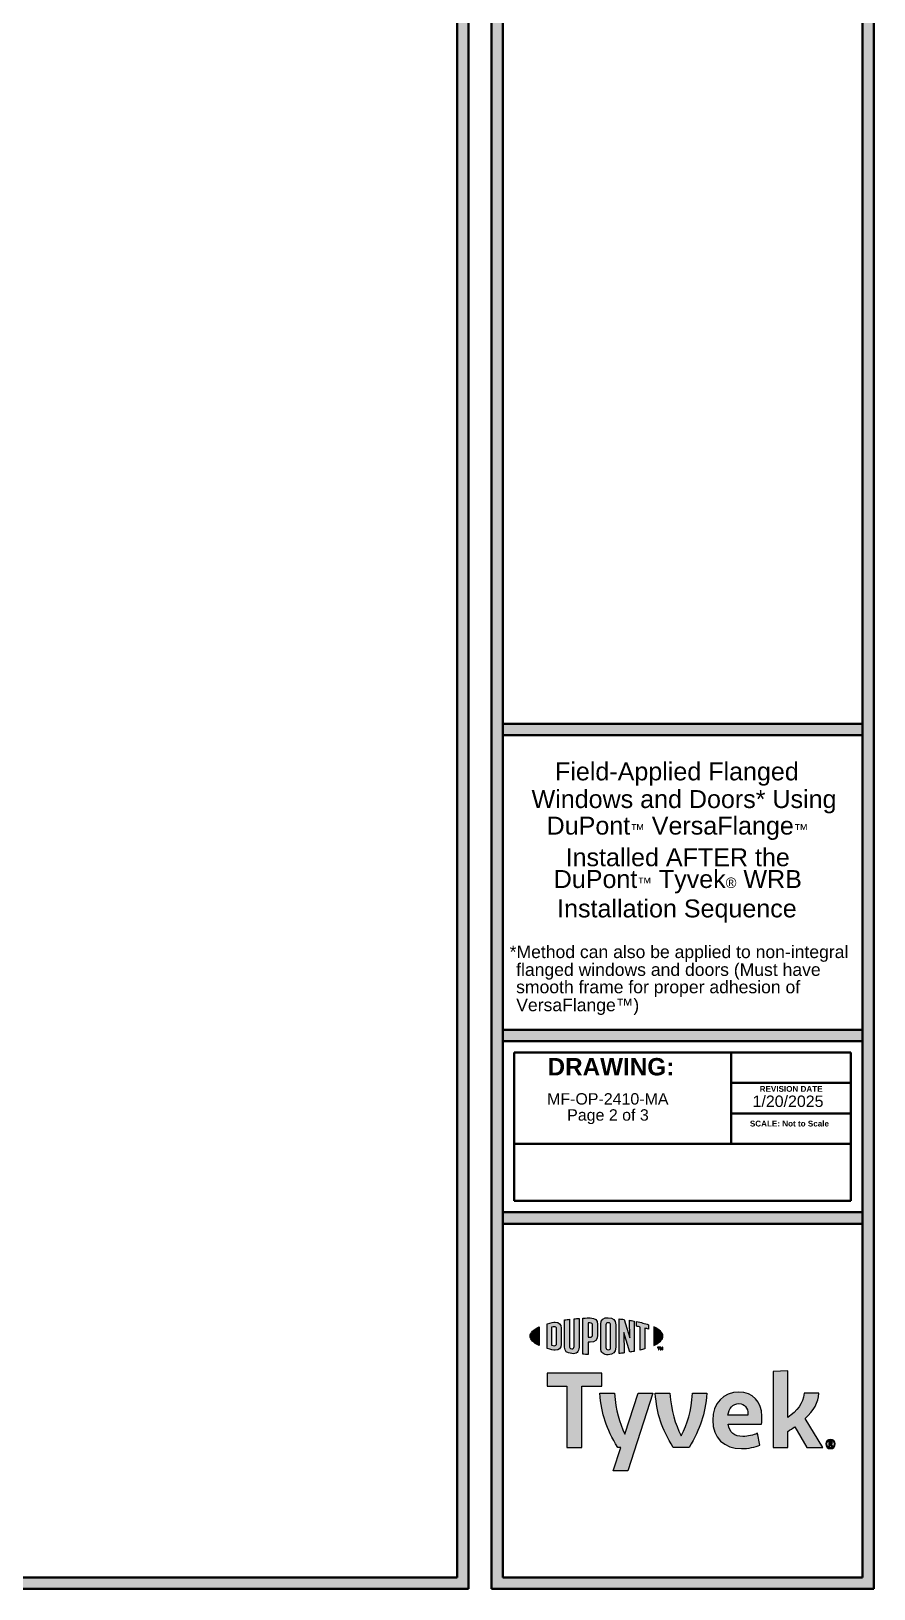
# Model space of a CAD drawing. Header units: inches. Extents: x -20.7 to 76.3, y -55.2 to 19.1.
# Drawn here: x 15.25 to 24.48, y -55.21 to -38.15 of the extents above; entities that cross this region are included whole.
import ezdxf

# ---------------------------------------------------------------- set-up
doc = ezdxf.new("R2010")
doc.units = ezdxf.units.IN
doc.header["$MEASUREMENT"] = 0
doc.layers.get('0').update_dxf_attribs({"lineweight": 0})
doc.layers.add('G-ANNO-TTLB', color=7, linetype='Continuous', lineweight=0)
doc.layers.add('Isolation Mode', color=7, linetype='Continuous', lineweight=0)

# ---------------------------------------------------------------- blocks, each defined once
blk = doc.blocks.new('Block_4')
at = {"char_height": 0.2, "attachment_point": 7}
for s, insert in [('\\C18;\\c0;\\FArial|b0|i0|c1;\\H0.196424;\\W1.000000;Field-Applied Flanged', (20.984, -46.417)), ('\\C18;\\c0;\\FArial|b0|i0|c1;\\H0.196424;\\W1.000000;Windows and Doors* Using', (20.727, -46.72)), ('\\C18;\\c0;\\FArial|b0|i0|c1;\\H0.196424;\\W1.000000;DuPont\\H0.114515;™\\H0.196424; VersaFlange\\H0.114515;™', (20.892, -47.011)), ('\\C18;\\c0;\\FArial|b0|i0|c1;\\H0.196424;\\W1.000000;Installed AFTER the', (21.1, -47.301)), ('\\C18;\\c0;\\FArial|b0|i0|c1;\\H0.196424;\\W1.000000;DuPont\\H0.114515;™\\H0.196424; Tyvek\\H0.114515;®\\H0.196424; WRB', (20.97, -47.596)), ('\\C18;\\c0;\\FArial|b0|i0|c1;\\H0.196424;\\W1.000000;Installation Sequence', (21.007, -47.918))]:
    blk.add_mtext(s, dxfattribs=dict(at, insert=insert))
blk = doc.blocks.new('Block_3')
blk.add_blockref('Block_4', (0, 0))
blk = doc.blocks.new('Block_22')
at = {"layer": 'G-ANNO-TTLB', "true_color": 0xe11b22, "transparency": 33554687}
h = blk.add_hatch(color=242, dxfattribs=at)
h.dxf.hatch_style = 2
edge = h.paths.add_edge_path()
edge.add_spline(control_points=[(20.711, -52.446), (20.711, -52.483), (20.747, -52.518), (20.81, -52.548), (20.81, -52.548), (20.81, -52.344), (20.81, -52.344), (20.747, -52.374), (20.711, -52.409), (20.711, -52.446)], knot_values=[0, 0, 0, 0, 1, 1, 1, 2, 2, 2, 3, 3, 3, 3], degree=3, periodic=0)
h = blk.add_hatch(color=242, dxfattribs=at)
h.dxf.hatch_style = 2
edge = h.paths.add_edge_path()
edge.add_spline(control_points=[(21, -52.529), (21, -52.544), (20.99, -52.55), (20.979, -52.55), (20.97, -52.55), (20.957, -52.546), (20.946, -52.543), (20.946, -52.543), (20.946, -52.349), (20.946, -52.349), (20.957, -52.346), (20.97, -52.343), (20.979, -52.343), (20.99, -52.343), (21, -52.348), (21, -52.364), (21, -52.364), (21, -52.529), (21, -52.529)], knot_values=[0, 0, 0, 0, 1, 1, 1, 2, 2, 2, 3, 3, 3, 4, 4, 4, 5, 5, 5, 6, 6, 6, 6], degree=3, periodic=0)
edge = h.paths.add_edge_path()
edge.add_spline(control_points=[(20.986, -52.292), (20.969, -52.292), (20.943, -52.297), (20.897, -52.311), (20.897, -52.311), (20.897, -52.581), (20.897, -52.581), (20.938, -52.593), (20.969, -52.6), (20.986, -52.6), (21.027, -52.6), (21.05, -52.576), (21.05, -52.536), (21.05, -52.536), (21.05, -52.357), (21.05, -52.357), (21.05, -52.317), (21.027, -52.292), (20.986, -52.292)], knot_values=[0, 0, 0, 0, 1, 1, 1, 2, 2, 2, 3, 3, 3, 4, 4, 4, 5, 5, 5, 6, 6, 6, 6], degree=3, periodic=0)
h = blk.add_hatch(color=242, dxfattribs=at)
h.dxf.hatch_style = 2
edge = h.paths.add_edge_path()
edge.add_spline(control_points=[(21.192, -52.56), (21.192, -52.576), (21.186, -52.586), (21.167, -52.584), (21.148, -52.581), (21.142, -52.573), (21.142, -52.555), (21.142, -52.555), (21.142, -52.261), (21.142, -52.261), (21.13, -52.263), (21.101, -52.267), (21.089, -52.268), (21.089, -52.268), (21.089, -52.565), (21.089, -52.565), (21.089, -52.612), (21.112, -52.631), (21.167, -52.637), (21.216, -52.643), (21.247, -52.618), (21.247, -52.565), (21.247, -52.565), (21.247, -52.252), (21.247, -52.252), (21.237, -52.252), (21.202, -52.255), (21.192, -52.256), (21.192, -52.256), (21.192, -52.56), (21.192, -52.56)], knot_values=[0, 0, 0, 0, 1, 1, 1, 2, 2, 2, 3, 3, 3, 4, 4, 4, 5, 5, 5, 6, 6, 6, 7, 7, 7, 8, 8, 8, 9, 9, 9, 10, 10, 10, 10], degree=3, periodic=0)
h = blk.add_hatch(color=242, dxfattribs=at)
h.dxf.hatch_style = 2
edge = h.paths.add_edge_path()
edge.add_spline(control_points=[(21.394, -52.432), (21.394, -52.449), (21.388, -52.457), (21.365, -52.457), (21.365, -52.457), (21.346, -52.457), (21.346, -52.457), (21.346, -52.457), (21.346, -52.301), (21.346, -52.301), (21.354, -52.301), (21.359, -52.301), (21.364, -52.301), (21.389, -52.301), (21.394, -52.31), (21.394, -52.327), (21.394, -52.327), (21.394, -52.432), (21.394, -52.432)], knot_values=[0, 0, 0, 0, 1, 1, 1, 2, 2, 2, 3, 3, 3, 4, 4, 4, 5, 5, 5, 6, 6, 6, 6], degree=3, periodic=0)
edge = h.paths.add_edge_path()
edge.add_spline(control_points=[(21.368, -52.246), (21.358, -52.246), (21.323, -52.247), (21.29, -52.249), (21.29, -52.249), (21.29, -52.644), (21.29, -52.644), (21.301, -52.644), (21.33, -52.646), (21.346, -52.646), (21.346, -52.646), (21.346, -52.512), (21.346, -52.512), (21.346, -52.512), (21.368, -52.512), (21.368, -52.512), (21.426, -52.512), (21.45, -52.486), (21.45, -52.436), (21.45, -52.436), (21.45, -52.319), (21.45, -52.319), (21.45, -52.27), (21.423, -52.246), (21.368, -52.246)], knot_values=[0, 0, 0, 0, 1, 1, 1, 2, 2, 2, 3, 3, 3, 4, 4, 4, 5, 5, 5, 6, 6, 6, 7, 7, 7, 8, 8, 8, 8], degree=3, periodic=0)
h = blk.add_hatch(color=242, dxfattribs=at)
h.dxf.hatch_style = 2
edge = h.paths.add_edge_path()
edge.add_spline(control_points=[(21.592, -52.569), (21.592, -52.585), (21.587, -52.593), (21.567, -52.594), (21.547, -52.594), (21.541, -52.586), (21.541, -52.569), (21.541, -52.569), (21.541, -52.323), (21.541, -52.323), (21.541, -52.307), (21.547, -52.298), (21.567, -52.299), (21.587, -52.299), (21.592, -52.308), (21.592, -52.323), (21.592, -52.323), (21.592, -52.569), (21.592, -52.569)], knot_values=[0, 0, 0, 0, 1, 1, 1, 2, 2, 2, 3, 3, 3, 4, 4, 4, 5, 5, 5, 6, 6, 6, 6], degree=3, periodic=0)
edge = h.paths.add_edge_path()
edge.add_spline(control_points=[(21.567, -52.244), (21.516, -52.241), (21.485, -52.264), (21.485, -52.316), (21.485, -52.316), (21.485, -52.574), (21.485, -52.574), (21.485, -52.629), (21.513, -52.652), (21.567, -52.649), (21.62, -52.647), (21.648, -52.627), (21.648, -52.568), (21.648, -52.568), (21.648, -52.322), (21.648, -52.322), (21.648, -52.266), (21.623, -52.246), (21.567, -52.244)], knot_values=[0, 0, 0, 0, 1, 1, 1, 2, 2, 2, 3, 3, 3, 4, 4, 4, 5, 5, 5, 6, 6, 6, 6], degree=3, periodic=0)
h = blk.add_hatch(color=242, dxfattribs=at)
h.dxf.hatch_style = 2
edge = h.paths.add_edge_path()
edge.add_spline(control_points=[(21.802, -52.463), (21.802, -52.463), (21.74, -52.263), (21.74, -52.263), (21.724, -52.26), (21.703, -52.258), (21.688, -52.257), (21.688, -52.257), (21.688, -52.636), (21.688, -52.636), (21.699, -52.635), (21.727, -52.632), (21.741, -52.63), (21.741, -52.63), (21.737, -52.406), (21.737, -52.406), (21.737, -52.406), (21.802, -52.621), (21.802, -52.621), (21.816, -52.619), (21.836, -52.615), (21.849, -52.613), (21.849, -52.613), (21.849, -52.28), (21.849, -52.28), (21.835, -52.277), (21.81, -52.273), (21.798, -52.271), (21.798, -52.271), (21.802, -52.463), (21.802, -52.463)], knot_values=[0, 0, 0, 0, 1, 1, 1, 2, 2, 2, 3, 3, 3, 4, 4, 4, 5, 5, 5, 6, 6, 6, 7, 7, 7, 8, 8, 8, 9, 9, 9, 10, 10, 10, 10], degree=3, periodic=0)
h = blk.add_hatch(color=242, dxfattribs=at)
h.dxf.hatch_style = 2
edge = h.paths.add_edge_path()
edge.add_spline(control_points=[(21.877, -52.338), (21.891, -52.34), (21.904, -52.343), (21.917, -52.346), (21.917, -52.346), (21.917, -52.598), (21.917, -52.598), (21.929, -52.595), (21.952, -52.589), (21.967, -52.585), (21.967, -52.585), (21.967, -52.358), (21.967, -52.358), (21.981, -52.362), (21.995, -52.365), (22.007, -52.369), (22.007, -52.369), (22.007, -52.32), (22.007, -52.32), (21.968, -52.307), (21.926, -52.296), (21.877, -52.285), (21.877, -52.285), (21.877, -52.338), (21.877, -52.338)], knot_values=[0, 0, 0, 0, 1, 1, 1, 2, 2, 2, 3, 3, 3, 4, 4, 4, 5, 5, 5, 6, 6, 6, 7, 7, 7, 8, 8, 8, 8], degree=3, periodic=0)
h = blk.add_hatch(color=242, dxfattribs=at)
h.dxf.hatch_style = 2
edge = h.paths.add_edge_path()
edge.add_spline(control_points=[(22.166, -52.446), (22.166, -52.483), (22.13, -52.518), (22.067, -52.548), (22.067, -52.548), (22.067, -52.344), (22.067, -52.344), (22.13, -52.374), (22.166, -52.409), (22.166, -52.446)], knot_values=[0, 0, 0, 0, 1, 1, 1, 2, 2, 2, 3, 3, 3, 3], degree=3, periodic=0)
h = blk.add_hatch(color=242, dxfattribs=at)
h.dxf.hatch_style = 2
edge = h.paths.add_edge_path()
edge.add_spline(control_points=[(22.137, -52.568), (22.137, -52.568), (22.143, -52.568), (22.143, -52.568), (22.143, -52.568), (22.152, -52.582), (22.152, -52.582), (22.152, -52.582), (22.161, -52.568), (22.161, -52.568), (22.161, -52.568), (22.166, -52.568), (22.166, -52.568), (22.166, -52.568), (22.166, -52.597), (22.166, -52.597), (22.166, -52.597), (22.161, -52.597), (22.161, -52.597), (22.161, -52.597), (22.161, -52.577), (22.161, -52.577), (22.161, -52.577), (22.152, -52.591), (22.152, -52.591), (22.152, -52.591), (22.151, -52.591), (22.151, -52.591), (22.151, -52.591), (22.142, -52.577), (22.142, -52.577), (22.142, -52.577), (22.142, -52.597), (22.142, -52.597), (22.142, -52.597), (22.137, -52.597), (22.137, -52.597), (22.137, -52.597), (22.137, -52.568), (22.137, -52.568)], knot_values=[0, 0, 0, 0, 1, 1, 1, 2, 2, 2, 3, 3, 3, 4, 4, 4, 5, 5, 5, 6, 6, 6, 7, 7, 7, 8, 8, 8, 9, 9, 9, 10, 10, 10, 11, 11, 11, 12, 12, 12, 13, 13, 13, 13], degree=3, periodic=0)
edge = h.paths.add_edge_path()
edge.add_spline(control_points=[(22.116, -52.573), (22.116, -52.573), (22.107, -52.573), (22.107, -52.573), (22.107, -52.573), (22.107, -52.568), (22.107, -52.568), (22.107, -52.568), (22.131, -52.568), (22.131, -52.568), (22.131, -52.568), (22.131, -52.573), (22.131, -52.573), (22.131, -52.573), (22.121, -52.573), (22.121, -52.573), (22.121, -52.573), (22.121, -52.597), (22.121, -52.597), (22.121, -52.597), (22.116, -52.597), (22.116, -52.597), (22.116, -52.597), (22.116, -52.573), (22.116, -52.573)], knot_values=[0, 0, 0, 0, 1, 1, 1, 2, 2, 2, 3, 3, 3, 4, 4, 4, 5, 5, 5, 6, 6, 6, 7, 7, 7, 8, 8, 8, 8], degree=3, periodic=0)
at = {"layer": 'G-ANNO-TTLB'}
for points, knots in [([(20.711, -52.446), (20.711, -52.483), (20.747, -52.518), (20.81, -52.548), (20.81, -52.548), (20.81, -52.344), (20.81, -52.344), (20.747, -52.374), (20.711, -52.409), (20.711, -52.446)], [0, 0, 0, 0, 1, 1, 1, 2, 2, 2, 3, 3, 3, 3]), ([(20.986, -52.292), (20.969, -52.292), (20.943, -52.297), (20.897, -52.311), (20.897, -52.311), (20.897, -52.581), (20.897, -52.581), (20.938, -52.593), (20.969, -52.6), (20.986, -52.6), (21.027, -52.6), (21.05, -52.576), (21.05, -52.536), (21.05, -52.536), (21.05, -52.357), (21.05, -52.357), (21.05, -52.317), (21.027, -52.292), (20.986, -52.292)], [0, 0, 0, 0, 1, 1, 1, 2, 2, 2, 3, 3, 3, 4, 4, 4, 5, 5, 5, 6, 6, 6, 6]), ([(21, -52.529), (21, -52.544), (20.99, -52.55), (20.979, -52.55), (20.97, -52.55), (20.957, -52.546), (20.946, -52.543), (20.946, -52.543), (20.946, -52.349), (20.946, -52.349), (20.957, -52.346), (20.97, -52.343), (20.979, -52.343), (20.99, -52.343), (21, -52.348), (21, -52.364), (21, -52.364), (21, -52.529), (21, -52.529)], [0, 0, 0, 0, 1, 1, 1, 2, 2, 2, 3, 3, 3, 4, 4, 4, 5, 5, 5, 6, 6, 6, 6]), ([(21.192, -52.56), (21.192, -52.576), (21.186, -52.586), (21.167, -52.584), (21.148, -52.581), (21.142, -52.573), (21.142, -52.555), (21.142, -52.555), (21.142, -52.261), (21.142, -52.261), (21.13, -52.263), (21.101, -52.267), (21.089, -52.268), (21.089, -52.268), (21.089, -52.565), (21.089, -52.565), (21.089, -52.612), (21.112, -52.631), (21.167, -52.637), (21.216, -52.643), (21.247, -52.618), (21.247, -52.565), (21.247, -52.565), (21.247, -52.252), (21.247, -52.252), (21.237, -52.252), (21.202, -52.255), (21.192, -52.256), (21.192, -52.256), (21.192, -52.56), (21.192, -52.56)], [0, 0, 0, 0, 1, 1, 1, 2, 2, 2, 3, 3, 3, 4, 4, 4, 5, 5, 5, 6, 6, 6, 7, 7, 7, 8, 8, 8, 9, 9, 9, 10, 10, 10, 10]), ([(21.368, -52.246), (21.358, -52.246), (21.323, -52.247), (21.29, -52.249), (21.29, -52.249), (21.29, -52.644), (21.29, -52.644), (21.301, -52.644), (21.33, -52.646), (21.346, -52.646), (21.346, -52.646), (21.346, -52.512), (21.346, -52.512), (21.346, -52.512), (21.368, -52.512), (21.368, -52.512), (21.426, -52.512), (21.45, -52.486), (21.45, -52.436), (21.45, -52.436), (21.45, -52.319), (21.45, -52.319), (21.45, -52.27), (21.423, -52.246), (21.368, -52.246)], [0, 0, 0, 0, 1, 1, 1, 2, 2, 2, 3, 3, 3, 4, 4, 4, 5, 5, 5, 6, 6, 6, 7, 7, 7, 8, 8, 8, 8]), ([(21.394, -52.432), (21.394, -52.449), (21.388, -52.457), (21.365, -52.457), (21.365, -52.457), (21.346, -52.457), (21.346, -52.457), (21.346, -52.457), (21.346, -52.301), (21.346, -52.301), (21.354, -52.301), (21.359, -52.301), (21.364, -52.301), (21.389, -52.301), (21.394, -52.31), (21.394, -52.327), (21.394, -52.327), (21.394, -52.432), (21.394, -52.432)], [0, 0, 0, 0, 1, 1, 1, 2, 2, 2, 3, 3, 3, 4, 4, 4, 5, 5, 5, 6, 6, 6, 6]), ([(21.567, -52.244), (21.516, -52.241), (21.485, -52.264), (21.485, -52.316), (21.485, -52.316), (21.485, -52.574), (21.485, -52.574), (21.485, -52.629), (21.513, -52.652), (21.567, -52.649), (21.62, -52.647), (21.648, -52.627), (21.648, -52.568), (21.648, -52.568), (21.648, -52.322), (21.648, -52.322), (21.648, -52.266), (21.623, -52.246), (21.567, -52.244)], [0, 0, 0, 0, 1, 1, 1, 2, 2, 2, 3, 3, 3, 4, 4, 4, 5, 5, 5, 6, 6, 6, 6]), ([(21.592, -52.569), (21.592, -52.585), (21.587, -52.593), (21.567, -52.594), (21.547, -52.594), (21.541, -52.586), (21.541, -52.569), (21.541, -52.569), (21.541, -52.323), (21.541, -52.323), (21.541, -52.307), (21.547, -52.298), (21.567, -52.299), (21.587, -52.299), (21.592, -52.308), (21.592, -52.323), (21.592, -52.323), (21.592, -52.569), (21.592, -52.569)], [0, 0, 0, 0, 1, 1, 1, 2, 2, 2, 3, 3, 3, 4, 4, 4, 5, 5, 5, 6, 6, 6, 6]), ([(21.802, -52.463), (21.802, -52.463), (21.74, -52.263), (21.74, -52.263), (21.724, -52.26), (21.703, -52.258), (21.688, -52.257), (21.688, -52.257), (21.688, -52.636), (21.688, -52.636), (21.699, -52.635), (21.727, -52.632), (21.741, -52.63), (21.741, -52.63), (21.737, -52.406), (21.737, -52.406), (21.737, -52.406), (21.802, -52.621), (21.802, -52.621), (21.816, -52.619), (21.836, -52.615), (21.849, -52.613), (21.849, -52.613), (21.849, -52.28), (21.849, -52.28), (21.835, -52.277), (21.81, -52.273), (21.798, -52.271), (21.798, -52.271), (21.802, -52.463), (21.802, -52.463)], [0, 0, 0, 0, 1, 1, 1, 2, 2, 2, 3, 3, 3, 4, 4, 4, 5, 5, 5, 6, 6, 6, 7, 7, 7, 8, 8, 8, 9, 9, 9, 10, 10, 10, 10]), ([(21.877, -52.338), (21.891, -52.34), (21.904, -52.343), (21.917, -52.346), (21.917, -52.346), (21.917, -52.598), (21.917, -52.598), (21.929, -52.595), (21.952, -52.589), (21.967, -52.585), (21.967, -52.585), (21.967, -52.358), (21.967, -52.358), (21.981, -52.362), (21.995, -52.365), (22.007, -52.369), (22.007, -52.369), (22.007, -52.32), (22.007, -52.32), (21.968, -52.307), (21.926, -52.296), (21.877, -52.285), (21.877, -52.285), (21.877, -52.338), (21.877, -52.338)], [0, 0, 0, 0, 1, 1, 1, 2, 2, 2, 3, 3, 3, 4, 4, 4, 5, 5, 5, 6, 6, 6, 7, 7, 7, 8, 8, 8, 8]), ([(22.166, -52.446), (22.166, -52.483), (22.13, -52.518), (22.067, -52.548), (22.067, -52.548), (22.067, -52.344), (22.067, -52.344), (22.13, -52.374), (22.166, -52.409), (22.166, -52.446)], [0, 0, 0, 0, 1, 1, 1, 2, 2, 2, 3, 3, 3, 3]), ([(22.116, -52.573), (22.116, -52.573), (22.107, -52.573), (22.107, -52.573), (22.107, -52.573), (22.107, -52.568), (22.107, -52.568), (22.107, -52.568), (22.131, -52.568), (22.131, -52.568), (22.131, -52.568), (22.131, -52.573), (22.131, -52.573), (22.131, -52.573), (22.121, -52.573), (22.121, -52.573), (22.121, -52.573), (22.121, -52.597), (22.121, -52.597), (22.121, -52.597), (22.116, -52.597), (22.116, -52.597), (22.116, -52.597), (22.116, -52.573), (22.116, -52.573)], [0, 0, 0, 0, 1, 1, 1, 2, 2, 2, 3, 3, 3, 4, 4, 4, 5, 5, 5, 6, 6, 6, 7, 7, 7, 8, 8, 8, 8]), ([(22.137, -52.568), (22.137, -52.568), (22.143, -52.568), (22.143, -52.568), (22.143, -52.568), (22.152, -52.582), (22.152, -52.582), (22.152, -52.582), (22.161, -52.568), (22.161, -52.568), (22.161, -52.568), (22.166, -52.568), (22.166, -52.568), (22.166, -52.568), (22.166, -52.597), (22.166, -52.597), (22.166, -52.597), (22.161, -52.597), (22.161, -52.597), (22.161, -52.597), (22.161, -52.577), (22.161, -52.577), (22.161, -52.577), (22.152, -52.591), (22.152, -52.591), (22.152, -52.591), (22.151, -52.591), (22.151, -52.591), (22.151, -52.591), (22.142, -52.577), (22.142, -52.577), (22.142, -52.577), (22.142, -52.597), (22.142, -52.597), (22.142, -52.597), (22.137, -52.597), (22.137, -52.597), (22.137, -52.597), (22.137, -52.568), (22.137, -52.568)], [0, 0, 0, 0, 1, 1, 1, 2, 2, 2, 3, 3, 3, 4, 4, 4, 5, 5, 5, 6, 6, 6, 7, 7, 7, 8, 8, 8, 9, 9, 9, 10, 10, 10, 11, 11, 11, 12, 12, 12, 13, 13, 13, 13])]:
    blk.add_open_spline(points, degree=3, knots=knots, dxfattribs=at)
blk = doc.blocks.new('Block_26')
at = {"layer": 'G-ANNO-TTLB', "true_color": 0x17477e, "transparency": 33554687}
h = blk.add_hatch(color=156, dxfattribs=at)
h.dxf.hatch_style = 2
h.paths.add_polyline_path([(21.495, -52.852), (20.897, -52.852), (20.897, -52.994), (21.113, -52.994), (21.113, -53.664), (21.279, -53.664), (21.279, -52.994), (21.495, -52.994)])
h = blk.add_hatch(color=156, dxfattribs=at)
h.dxf.hatch_style = 2
edge = h.paths.add_edge_path()
edge.add_spline(control_points=[(23.725, -53.348), (23.725, -53.348), (23.917, -53.664), (23.917, -53.664), (23.917, -53.664), (23.743, -53.664), (23.743, -53.664), (23.743, -53.664), (23.61, -53.438), (23.61, -53.438), (23.586, -53.456), (23.56, -53.473), (23.532, -53.49), (23.532, -53.49), (23.532, -53.664), (23.532, -53.664), (23.532, -53.664), (23.372, -53.664), (23.372, -53.664), (23.372, -53.664), (23.372, -52.833), (23.372, -52.833), (23.372, -52.833), (23.532, -52.825), (23.532, -52.825), (23.532, -52.825), (23.532, -53.336), (23.532, -53.336), (23.641, -53.265), (23.695, -53.184), (23.713, -53.072), (23.713, -53.072), (23.872, -53.072), (23.872, -53.072), (23.869, -53.171), (23.818, -53.261), (23.725, -53.348)], knot_values=[0, 0, 0, 0, 1, 1, 1, 2, 2, 2, 3, 3, 3, 4, 4, 4, 5, 5, 5, 6, 6, 6, 7, 7, 7, 8, 8, 8, 9, 9, 9, 10, 10, 10, 11, 11, 11, 12, 12, 12, 12], degree=3, periodic=0)
h = blk.add_hatch(color=156, dxfattribs=at)
h.dxf.hatch_style = 2
edge = h.paths.add_edge_path()
edge.add_spline(control_points=[(22.877, -53.312), (22.877, -53.312), (23.097, -53.312), (23.097, -53.312), (23.097, -53.312), (23.097, -53.298), (23.097, -53.298), (23.097, -53.233), (23.062, -53.185), (22.998, -53.185), (22.931, -53.185), (22.887, -53.233), (22.877, -53.312)], knot_values=[0, 0, 0, 0, 1, 1, 1, 2, 2, 2, 3, 3, 3, 4, 4, 4, 4], degree=3, periodic=0)
edge = h.paths.add_edge_path()
edge.add_spline(control_points=[(23.228, -53.639), (23.177, -53.662), (23.102, -53.678), (23.025, -53.678), (22.838, -53.678), (22.711, -53.56), (22.711, -53.367), (22.711, -53.183), (22.828, -53.058), (22.998, -53.058), (23.15, -53.058), (23.25, -53.166), (23.25, -53.321), (23.25, -53.356), (23.248, -53.386), (23.246, -53.409), (23.246, -53.409), (22.879, -53.409), (22.879, -53.409), (22.894, -53.502), (22.949, -53.544), (23.041, -53.544), (23.098, -53.544), (23.153, -53.531), (23.203, -53.51), (23.203, -53.51), (23.228, -53.639), (23.228, -53.639)], knot_values=[0, 0, 0, 0, 1, 1, 1, 2, 2, 2, 3, 3, 3, 4, 4, 4, 5, 5, 5, 6, 6, 6, 7, 7, 7, 8, 8, 8, 9, 9, 9, 9], degree=3, periodic=0)
h = blk.add_hatch(color=156, dxfattribs=at)
h.dxf.hatch_style = 2
edge = h.paths.add_edge_path()
edge.add_spline(control_points=[(22.488, -53.072), (22.478, -53.27), (22.434, -53.405), (22.365, -53.536), (22.299, -53.405), (22.256, -53.27), (22.243, -53.072), (22.243, -53.072), (22.082, -53.072), (22.082, -53.072), (22.099, -53.305), (22.152, -53.454), (22.277, -53.664), (22.277, -53.664), (22.454, -53.664), (22.454, -53.664), (22.575, -53.454), (22.625, -53.305), (22.648, -53.072), (22.648, -53.072), (22.488, -53.072), (22.488, -53.072)], knot_values=[0, 0, 0, 0, 1, 1, 1, 2, 2, 2, 3, 3, 3, 4, 4, 4, 5, 5, 5, 6, 6, 6, 7, 7, 7, 7], degree=3, periodic=0)
at = {"layer": 'G-ANNO-TTLB'}
blk.add_lwpolyline([(21.495, -52.852), (20.897, -52.852), (20.897, -52.994), (21.113, -52.994), (21.113, -53.664), (21.279, -53.664), (21.279, -52.994), (21.495, -52.994)], close=True, dxfattribs=at)
for points, knots in [([(23.725, -53.348), (23.725, -53.348), (23.917, -53.664), (23.917, -53.664), (23.917, -53.664), (23.743, -53.664), (23.743, -53.664), (23.743, -53.664), (23.61, -53.438), (23.61, -53.438), (23.586, -53.456), (23.56, -53.473), (23.532, -53.49), (23.532, -53.49), (23.532, -53.664), (23.532, -53.664), (23.532, -53.664), (23.372, -53.664), (23.372, -53.664), (23.372, -53.664), (23.372, -52.833), (23.372, -52.833), (23.372, -52.833), (23.532, -52.825), (23.532, -52.825), (23.532, -52.825), (23.532, -53.336), (23.532, -53.336), (23.641, -53.265), (23.695, -53.184), (23.713, -53.072), (23.713, -53.072), (23.872, -53.072), (23.872, -53.072), (23.869, -53.171), (23.818, -53.261), (23.725, -53.348)], [0, 0, 0, 0, 1, 1, 1, 2, 2, 2, 3, 3, 3, 4, 4, 4, 5, 5, 5, 6, 6, 6, 7, 7, 7, 8, 8, 8, 9, 9, 9, 10, 10, 10, 11, 11, 11, 12, 12, 12, 12]), ([(23.228, -53.639), (23.177, -53.662), (23.102, -53.678), (23.025, -53.678), (22.838, -53.678), (22.711, -53.56), (22.711, -53.367), (22.711, -53.183), (22.828, -53.058), (22.998, -53.058), (23.15, -53.058), (23.25, -53.166), (23.25, -53.321), (23.25, -53.356), (23.248, -53.386), (23.246, -53.409), (23.246, -53.409), (22.879, -53.409), (22.879, -53.409), (22.894, -53.502), (22.949, -53.544), (23.041, -53.544), (23.098, -53.544), (23.153, -53.531), (23.203, -53.51), (23.203, -53.51), (23.228, -53.639), (23.228, -53.639)], [0, 0, 0, 0, 1, 1, 1, 2, 2, 2, 3, 3, 3, 4, 4, 4, 5, 5, 5, 6, 6, 6, 7, 7, 7, 8, 8, 8, 9, 9, 9, 9]), ([(22.488, -53.072), (22.478, -53.27), (22.434, -53.405), (22.365, -53.536), (22.299, -53.405), (22.256, -53.27), (22.243, -53.072), (22.243, -53.072), (22.082, -53.072), (22.082, -53.072), (22.099, -53.305), (22.152, -53.454), (22.277, -53.664), (22.277, -53.664), (22.454, -53.664), (22.454, -53.664), (22.575, -53.454), (22.625, -53.305), (22.648, -53.072), (22.648, -53.072), (22.488, -53.072), (22.488, -53.072)], [0, 0, 0, 0, 1, 1, 1, 2, 2, 2, 3, 3, 3, 4, 4, 4, 5, 5, 5, 6, 6, 6, 7, 7, 7, 7]), ([(22.877, -53.312), (22.877, -53.312), (23.097, -53.312), (23.097, -53.312), (23.097, -53.312), (23.097, -53.298), (23.097, -53.298), (23.097, -53.233), (23.062, -53.185), (22.998, -53.185), (22.931, -53.185), (22.887, -53.233), (22.877, -53.312)], [0, 0, 0, 0, 1, 1, 1, 2, 2, 2, 3, 3, 3, 4, 4, 4, 4])]:
    blk.add_open_spline(points, degree=3, knots=knots, dxfattribs=at)
blk = doc.blocks.new('Block_25')
at = {"layer": 'G-ANNO-TTLB', "true_color": 0x17477e, "transparency": 33554687}
h = blk.add_hatch(color=156, dxfattribs=at)
h.dxf.hatch_style = 2
edge = h.paths.add_edge_path()
edge.add_spline(control_points=[(21.893, -53.072), (21.893, -53.072), (21.75, -53.518), (21.75, -53.518), (21.689, -53.392), (21.649, -53.261), (21.637, -53.072), (21.637, -53.072), (21.475, -53.072), (21.475, -53.072), (21.493, -53.305), (21.545, -53.454), (21.67, -53.664), (21.67, -53.664), (21.703, -53.664), (21.703, -53.664), (21.703, -53.664), (21.62, -53.92), (21.62, -53.92), (21.62, -53.92), (21.781, -53.92), (21.781, -53.92), (21.781, -53.92), (22.054, -53.072), (22.054, -53.072), (22.054, -53.072), (21.893, -53.072), (21.893, -53.072)], knot_values=[0, 0, 0, 0, 1, 1, 1, 2, 2, 2, 3, 3, 3, 4, 4, 4, 5, 5, 5, 6, 6, 6, 7, 7, 7, 8, 8, 8, 9, 9, 9, 9], degree=3, periodic=0)
at = {"layer": 'G-ANNO-TTLB'}
blk.add_open_spline([(21.893, -53.072), (21.893, -53.072), (21.75, -53.518), (21.75, -53.518), (21.689, -53.392), (21.649, -53.261), (21.637, -53.072), (21.637, -53.072), (21.475, -53.072), (21.475, -53.072), (21.493, -53.305), (21.545, -53.454), (21.67, -53.664), (21.67, -53.664), (21.703, -53.664), (21.703, -53.664), (21.703, -53.664), (21.62, -53.92), (21.62, -53.92), (21.62, -53.92), (21.781, -53.92), (21.781, -53.92), (21.781, -53.92), (22.054, -53.072), (22.054, -53.072), (22.054, -53.072), (21.893, -53.072), (21.893, -53.072)], degree=3, knots=[0, 0, 0, 0, 1, 1, 1, 2, 2, 2, 3, 3, 3, 4, 4, 4, 5, 5, 5, 6, 6, 6, 7, 7, 7, 8, 8, 8, 9, 9, 9, 9], dxfattribs=at)
blk.add_blockref('Block_26', (0, 0), dxfattribs=at)
blk = doc.blocks.new('Block_27')
at = {"layer": 'G-ANNO-TTLB', "true_color": 0x17477e, "transparency": 33554687}
h = blk.add_hatch(color=156, dxfattribs=at)
h.dxf.hatch_style = 2
edge = h.paths.add_edge_path()
edge.add_spline(control_points=[(23.994, -53.61), (23.994, -53.61), (23.994, -53.625), (23.994, -53.625), (23.994, -53.625), (24.001, -53.625), (24.001, -53.625), (24.007, -53.625), (24.011, -53.623), (24.011, -53.617), (24.011, -53.612), (24.007, -53.61), (24.001, -53.61), (24.001, -53.61), (23.994, -53.61), (23.994, -53.61)], knot_values=[0, 0, 0, 0, 1, 1, 1, 2, 2, 2, 3, 3, 3, 4, 4, 4, 5, 5, 5, 5], degree=3, periodic=0)
edge = h.paths.add_edge_path()
edge.add_spline(control_points=[(23.983, -53.6), (23.983, -53.6), (24.001, -53.6), (24.001, -53.6), (24.015, -53.6), (24.022, -53.607), (24.022, -53.617), (24.022, -53.625), (24.018, -53.63), (24.012, -53.633), (24.015, -53.639), (24.019, -53.646), (24.025, -53.653), (24.025, -53.653), (24.012, -53.653), (24.012, -53.653), (24.007, -53.646), (24.003, -53.641), (24, -53.634), (24, -53.634), (23.994, -53.634), (23.994, -53.634), (23.994, -53.634), (23.994, -53.653), (23.994, -53.653), (23.994, -53.653), (23.983, -53.653), (23.983, -53.653), (23.983, -53.653), (23.983, -53.6), (23.983, -53.6)], knot_values=[0, 0, 0, 0, 1, 1, 1, 2, 2, 2, 3, 3, 3, 4, 4, 4, 5, 5, 5, 6, 6, 6, 7, 7, 7, 8, 8, 8, 9, 9, 9, 10, 10, 10, 10], degree=3, periodic=0)
edge = h.paths.add_edge_path()
edge.add_spline(control_points=[(24.001, -53.587), (23.976, -53.587), (23.962, -53.601), (23.962, -53.627), (23.962, -53.654), (23.976, -53.668), (24.001, -53.668), (24.027, -53.668), (24.041, -53.654), (24.041, -53.627), (24.041, -53.601), (24.027, -53.587), (24.001, -53.587)], knot_values=[0, 0, 0, 0, 1, 1, 1, 2, 2, 2, 3, 3, 3, 4, 4, 4, 4], degree=3, periodic=0)
edge = h.paths.add_edge_path()
edge.add_spline(control_points=[(24.001, -53.576), (24.033, -53.576), (24.053, -53.596), (24.053, -53.627), (24.053, -53.659), (24.032, -53.678), (24.001, -53.678), (23.97, -53.678), (23.95, -53.659), (23.95, -53.627), (23.95, -53.596), (23.97, -53.576), (24.001, -53.576)], knot_values=[0, 0, 0, 0, 1, 1, 1, 2, 2, 2, 3, 3, 3, 4, 4, 4, 4], degree=3, periodic=0)
at = {"layer": 'G-ANNO-TTLB'}
for points, knots in [([(24.001, -53.576), (24.033, -53.576), (24.053, -53.596), (24.053, -53.627), (24.053, -53.659), (24.032, -53.678), (24.001, -53.678), (23.97, -53.678), (23.95, -53.659), (23.95, -53.627), (23.95, -53.596), (23.97, -53.576), (24.001, -53.576)], [0, 0, 0, 0, 1, 1, 1, 2, 2, 2, 3, 3, 3, 4, 4, 4, 4]), ([(24.001, -53.587), (23.976, -53.587), (23.962, -53.601), (23.962, -53.627), (23.962, -53.654), (23.976, -53.668), (24.001, -53.668), (24.027, -53.668), (24.041, -53.654), (24.041, -53.627), (24.041, -53.601), (24.027, -53.587), (24.001, -53.587)], [0, 0, 0, 0, 1, 1, 1, 2, 2, 2, 3, 3, 3, 4, 4, 4, 4]), ([(23.983, -53.6), (23.983, -53.6), (24.001, -53.6), (24.001, -53.6), (24.015, -53.6), (24.022, -53.607), (24.022, -53.617), (24.022, -53.625), (24.018, -53.63), (24.012, -53.633), (24.015, -53.639), (24.019, -53.646), (24.025, -53.653), (24.025, -53.653), (24.012, -53.653), (24.012, -53.653), (24.007, -53.646), (24.003, -53.641), (24, -53.634), (24, -53.634), (23.994, -53.634), (23.994, -53.634), (23.994, -53.634), (23.994, -53.653), (23.994, -53.653), (23.994, -53.653), (23.983, -53.653), (23.983, -53.653), (23.983, -53.653), (23.983, -53.6), (23.983, -53.6)], [0, 0, 0, 0, 1, 1, 1, 2, 2, 2, 3, 3, 3, 4, 4, 4, 5, 5, 5, 6, 6, 6, 7, 7, 7, 8, 8, 8, 9, 9, 9, 10, 10, 10, 10]), ([(23.994, -53.61), (23.994, -53.61), (23.994, -53.625), (23.994, -53.625), (23.994, -53.625), (24.001, -53.625), (24.001, -53.625), (24.007, -53.625), (24.011, -53.623), (24.011, -53.617), (24.011, -53.612), (24.007, -53.61), (24.001, -53.61), (24.001, -53.61), (23.994, -53.61), (23.994, -53.61)], [0, 0, 0, 0, 1, 1, 1, 2, 2, 2, 3, 3, 3, 4, 4, 4, 5, 5, 5, 5])]:
    blk.add_open_spline(points, degree=3, knots=knots, dxfattribs=at)
blk = doc.blocks.new('Block_24')
at = {"layer": 'G-ANNO-TTLB'}
for name in ['Block_25', 'Block_27']:
    blk.add_blockref(name, (0, 0), dxfattribs=at)
blk = doc.blocks.new('Block_23')
at = {"layer": 'G-ANNO-TTLB'}
blk.add_blockref('Block_24', (0, 0), dxfattribs=at)
blk = doc.blocks.new('Block_21')
at = {"layer": 'G-ANNO-TTLB'}
for name in ['Block_22', 'Block_23']:
    blk.add_blockref(name, (0, 0), dxfattribs=at)

msp = doc.modelspace()

# ---------------------------------------------------------------- hatches: boundary and pattern name
at = {"layer": 'G-ANNO-TTLB', "true_color": 0xff00ff, "transparency": 33554687}
h = msp.add_hatch(color=6, dxfattribs=at)
edge = h.paths.add_edge_path()
edge.add_spline(control_points=[(20.038, -55.214), (20.038, -55.214), (-20.65, -55.214), (-20.65, -55.214), (-20.65, -55.214), (-20.65, -21.089), (-20.65, -21.089), (-20.65, -21.089), (20.038, -21.089), (20.038, -21.089), (20.038, -21.089), (20.038, -55.214), (20.038, -55.214)], knot_values=[0, 0, 0, 0, 1, 1, 1, 2, 2, 2, 3, 3, 3, 4, 4, 4, 4], degree=3, periodic=0)
edge = h.paths.add_edge_path()
edge.add_spline(control_points=[(-20.525, -21.214), (-20.525, -21.214), (-20.525, -55.089), (-20.525, -55.089), (-20.525, -55.089), (19.913, -55.089), (19.913, -55.089), (19.913, -55.089), (19.913, -21.214), (19.913, -21.214), (19.913, -21.214), (-20.525, -21.214), (-20.525, -21.214)], knot_values=[0, 0, 0, 0, 1, 1, 1, 2, 2, 2, 3, 3, 3, 4, 4, 4, 4], degree=3, periodic=0)
edge.add_line((-20.525, -21.214), (-20.525, -21.214))
h = msp.add_hatch(color=6, dxfattribs=at)
edge = h.paths.add_edge_path()
edge.add_spline(control_points=[(24.475, -21.089), (24.475, -21.089), (24.475, -55.214), (24.475, -55.214), (24.475, -55.214), (20.288, -55.214), (20.288, -55.214), (20.288, -55.214), (20.288, -21.089), (20.288, -21.089), (20.288, -21.089), (24.475, -21.089), (24.475, -21.089)], knot_values=[0, 0, 0, 0, 1, 1, 1, 2, 2, 2, 3, 3, 3, 4, 4, 4, 4], degree=3, periodic=0)
edge = h.paths.add_edge_path()
edge.add_spline(control_points=[(24.35, -21.214), (24.35, -21.214), (20.413, -21.214), (20.413, -21.214), (20.413, -21.214), (20.413, -55.089), (20.413, -55.089), (20.413, -55.089), (24.35, -55.089), (24.35, -55.089), (24.35, -55.089), (24.35, -21.214), (24.35, -21.214)], knot_values=[0, 0, 0, 0, 1, 1, 1, 2, 2, 2, 3, 3, 3, 4, 4, 4, 4], degree=3, periodic=0)
edge.add_line((24.35, -21.214), (24.35, -21.214))
for points in [[(24.35, -45.864), (20.413, -45.864), (20.413, -45.739), (24.35, -45.739)], [(24.35, -49.214), (20.413, -49.214), (20.413, -49.089), (24.35, -49.089)], [(24.35, -51.214), (20.413, -51.214), (20.413, -51.089), (24.35, -51.089)]]:
    msp.add_hatch(color=6, dxfattribs=at).paths.add_polyline_path(points)

# ---------------------------------------------------------------- linework, layer by layer
at = {"layer": 'G-ANNO-TTLB', "color": 6, "lineweight": 30, "true_color": 0xff00ff}
for p, q in [((20.038, -55.214), (20.038, -21.089)), ((20.288, -21.089), (20.288, -55.214)), ((24.475, -55.214), (24.475, -21.089)), ((19.913, -55.089), (19.913, -21.214)), ((19.913, -21.214), (19.913, -55.089)), ((20.413, -55.089), (20.413, -21.214)), ((24.35, -21.214), (24.35, -55.089)), ((20.413, -41.739), (20.413, -41.864)), ((24.35, -41.864), (24.35, -41.739)), ((24.35, -45.739), (20.413, -45.739)), ((20.413, -45.739), (20.413, -45.864)), ((20.413, -45.864), (24.35, -45.864)), ((24.35, -45.864), (24.35, -45.739)), ((24.35, -49.089), (20.413, -49.089)), ((20.413, -49.089), (20.413, -49.214)), ((24.35, -49.214), (24.35, -49.089)), ((20.413, -49.214), (24.35, -49.214)), ((24.225, -49.339), (20.538, -49.339)), ((20.538, -49.339), (20.538, -50.964)), ((22.913, -50.339), (22.913, -49.339)), ((24.225, -50.964), (24.225, -49.339)), ((24.225, -49.672), (22.913, -49.672)), ((24.225, -50.005), (22.913, -50.005)), ((20.538, -50.339), (24.225, -50.339)), ((20.538, -50.964), (24.225, -50.964)), ((24.35, -51.089), (20.413, -51.089)), ((20.413, -51.089), (20.413, -51.214)), ((24.35, -51.214), (24.35, -51.089)), ((20.413, -51.214), (24.35, -51.214)), ((-20.525, -55.089), (19.913, -55.089)), ((19.913, -55.089), (-20.525, -55.089)), ((24.35, -55.089), (20.413, -55.089)), ((-20.65, -55.214), (20.038, -55.214)), ((20.288, -55.214), (24.475, -55.214))]:
    msp.add_line(p, q, dxfattribs=at)
at = {"layer": 'G-ANNO-TTLB'}
for points in [[(24.35, -45.864), (20.413, -45.864), (20.413, -45.739), (24.35, -45.739)], [(24.35, -49.214), (20.413, -49.214), (20.413, -49.089), (24.35, -49.089)], [(24.35, -51.214), (20.413, -51.214), (20.413, -51.089), (24.35, -51.089)]]:
    msp.add_lwpolyline(points, close=True, dxfattribs=at)
for points in [[(20.038, -55.214), (20.038, -55.214), (-20.65, -55.214), (-20.65, -55.214), (-20.65, -55.214), (-20.65, -21.089), (-20.65, -21.089), (-20.65, -21.089), (20.038, -21.089), (20.038, -21.089), (20.038, -21.089), (20.038, -55.214), (20.038, -55.214)], [(24.475, -21.089), (24.475, -21.089), (24.475, -55.214), (24.475, -55.214), (24.475, -55.214), (20.288, -55.214), (20.288, -55.214), (20.288, -55.214), (20.288, -21.089), (20.288, -21.089), (20.288, -21.089), (24.475, -21.089), (24.475, -21.089)], [(-20.525, -21.214), (-20.525, -21.214), (-20.525, -55.089), (-20.525, -55.089), (-20.525, -55.089), (19.913, -55.089), (19.913, -55.089), (19.913, -55.089), (19.913, -21.214), (19.913, -21.214), (19.913, -21.214), (-20.525, -21.214), (-20.525, -21.214)], [(24.35, -21.214), (24.35, -21.214), (20.413, -21.214), (20.413, -21.214), (20.413, -21.214), (20.413, -55.089), (20.413, -55.089), (20.413, -55.089), (24.35, -55.089), (24.35, -55.089), (24.35, -55.089), (24.35, -21.214), (24.35, -21.214)]]:
    msp.add_open_spline(points, degree=3, knots=[0, 0, 0, 0, 1, 1, 1, 2, 2, 2, 3, 3, 3, 4, 4, 4, 4], dxfattribs=at)

# ---------------------------------------------------------------- block references
msp.add_blockref('Block_3', (0, 0))
msp.add_blockref('Block_21', (0, 0), dxfattribs=at)

# ---------------------------------------------------------------- texts
at = {"char_height": 0.2, "attachment_point": 7}
for s, insert in [('\\C18;\\c0;\\FArial|b0|i0|c1;\\H0.125038;\\W1.000000;MF-OP-2410-MA', (20.897, -49.911)), ('\\C18;\\c0;\\FArial|b0|i0|c1;\\H0.125038;\\W1.000000;1/20/2025', (23.147, -49.937)), ('\\C18;\\c0;\\FArial|b0|i0|c1;\\H0.125038;\\W1.000000;Page 2 of 3', (21.117, -50.123))]:
    msp.add_mtext(s, dxfattribs=dict(at, insert=insert))
at = {"layer": 'G-ANNO-TTLB', "char_height": 0.2, "attachment_point": 7}
for s, insert in [('\\C18;\\c0;\\FArial Bold|b1|i0|c1;\\H0.190267;\\W1.000000;DRAWING:', (20.902, -49.592)), ('\\C18;\\c0;\\FArial Bold|b1|i0|c1;\\H0.063422;\\W1.000000;REVISION DATE', (23.225, -49.77)), ('\\C18;\\c0;\\FArial Bold|b1|i0|c1;\\H0.063422;\\W1.000000;SCALE: Not to Scale', (23.118, -50.15))]:
    msp.add_mtext(s, dxfattribs=dict(at, insert=insert))
at = {"layer": 'Isolation Mode', "char_height": 0.2, "attachment_point": 7}
for s, insert in [('\\C18;\\c0;\\FArial|b0|i0|c1;\\H0.137667;\\W1.000000;*Method can also be applied to non-integral', (20.487, -48.346)), ('\\C18;\\c0;\\FArial|b0|i0|c1;\\H0.137667;\\W1.000000;flanged windows and doors (Must have', (20.558, -48.541)), ('\\C18;\\c0;\\FArial|b0|i0|c1;\\H0.137667;\\W1.000000;smooth frame for proper adhesion of ', (20.558, -48.731)), ('\\C18;\\c0;\\FArial|b0|i0|c1;\\H0.137667;\\W1.000000;VersaFlange™)', (20.559, -48.928))]:
    msp.add_mtext(s, dxfattribs=dict(at, insert=insert))

doc.saveas('drawing.dxf')
